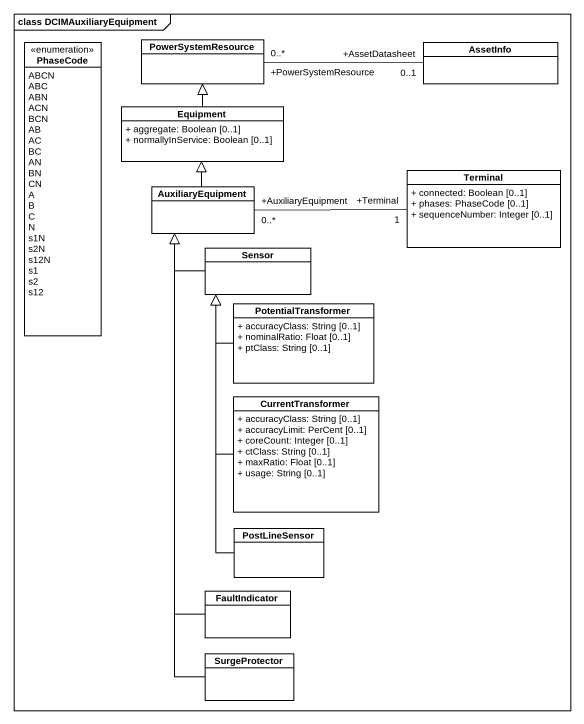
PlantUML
@startuml
mainframe class DCIMAuxiliaryEquipment
hide circle
hide empty members
skinparam classAttributeIconSize 0
enum PhaseCode #FFFFFF {
  ABCN
  ABC
  ABN
  ACN
  BCN
  AB
  AC
  BC
  AN
  BN
  CN
  A
  B
  C
  N
  s1N
  s2N
  s12N
  s1
  s2
  s12
}
class PowerSystemResource #FFFFFF
class AssetInfo #FFFFFF
class Equipment #FFFFFF {
  + aggregate: Boolean [0..1]
  + normallyInService: Boolean [0..1]
}
class AuxiliaryEquipment #FFFFFF
class Terminal #FFFFFF {
  + connected: Boolean [0..1]
  + phases: PhaseCode [0..1]
  + sequenceNumber: Integer [0..1]
}
class Sensor #FFFFFF
class PotentialTransformer #FFFFFF {
  + accuracyClass: String [0..1]
  + nominalRatio: Float [0..1]
  + ptClass: String [0..1]
}
class CurrentTransformer #FFFFFF {
  + accuracyClass: String [0..1]
  + accuracyLimit: PerCent [0..1]
  + coreCount: Integer [0..1]
  + ctClass: String [0..1]
  + maxRatio: Float [0..1]
  + usage: String [0..1]
}
class PostLineSensor #FFFFFF
class FaultIndicator #FFFFFF
class SurgeProtector #FFFFFF
AssetInfo "+AssetDatasheet\n0..1" -left- "+PowerSystemResource\n0..*" PowerSystemResource
Equipment -up-|> PowerSystemResource
AuxiliaryEquipment -up-|> Equipment
AuxiliaryEquipment "+AuxiliaryEquipment\n0..*" -right- "+Terminal\n1" Terminal
Sensor -up-|> AuxiliaryEquipment
PotentialTransformer -up-|> Sensor
CurrentTransformer -up-|> Sensor
PostLineSensor -up-|> Sensor
FaultIndicator -up-|> AuxiliaryEquipment
SurgeProtector -up-|> AuxiliaryEquipment
@enduml
